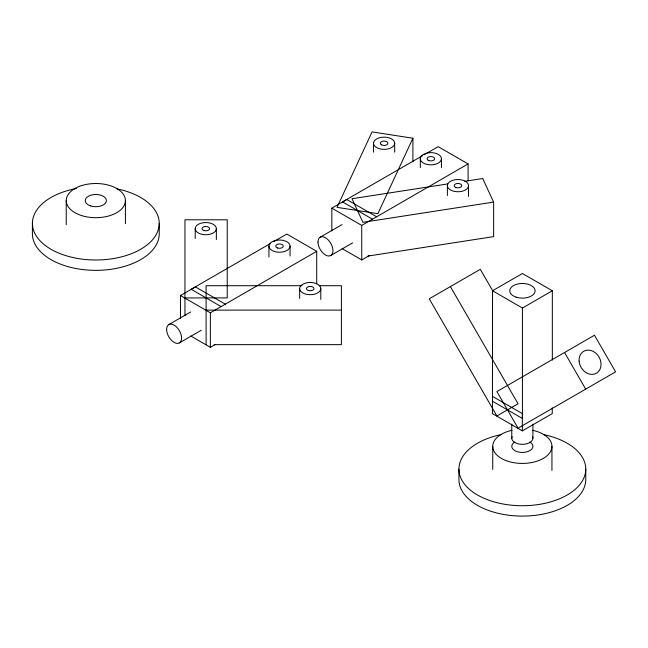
<?xml version="1.0" encoding="UTF-8"?>
<svg xmlns="http://www.w3.org/2000/svg" width="648" height="648" viewBox="0 0 648 648"><rect width="100%" height="100%" fill="white"/><g stroke="black" fill="none" stroke-linecap="round" stroke-linejoin="round"><path stroke-width="0.97" d="M412.906 138.227L377.889 213.678L337.041 207.36L372.065 131.909L412.906 138.227L412.906 161.903M270.297 243.583L191.152 289.283L221.049 306.545M273.78 241.574L286.821 234.041L316.718 251.303L316.718 283.865M422.536 155.69L342.517 201.893L372.414 219.154M424.27 154.686L438.186 146.659L468.091 163.92L468.091 180.687M180.476 318.233L180.476 295.545L195.429 286.91L225.326 304.171M331.841 230.842L331.841 208.154L346.793 199.519L376.691 216.78M168.812 324.591L190.674 311.971M320.177 237.209L342.039 224.589M215.355 344.453L210.373 347.328L210.373 312.806L316.718 251.303M369.214 255.62L361.738 259.937L361.738 225.415L468.091 163.92M179.383 342.905L201.245 330.286M330.747 255.514L352.609 242.895M552.242 407.859L552.242 413.61L522.345 430.871L492.448 413.61L492.529 290.766L522.426 273.505L552.331 290.766L552.331 360.061M492.529 290.766L522.426 308.027L552.331 290.766M447.768 183.919L351.994 198.734L362.937 222.313L493.63 202.095L493.63 236.625L367.926 256.065M464.729 181.294L482.687 178.516L493.63 202.095M302.025 285.703L206.096 285.703L206.096 344.647M319.189 285.703L341.399 285.703L341.399 344.647L214.18 344.647M184.955 297.91L227.237 297.91L227.237 219.794L184.955 219.794L184.955 315.673M206.096 310.117L341.399 310.117M331.841 208.154L361.738 225.415M342.095 248.597L361.738 259.937M492.448 396.349L522.345 413.61L522.345 430.871M492.529 401.242L522.426 418.503L522.426 308.027M180.476 295.545L210.373 312.806M190.731 335.988L210.373 347.328M564.554 352.504L585.695 389.124M492.917 291.187L480.298 269.325L429.251 298.801L496.903 415.976L518.044 403.769L450.392 286.594M585.768 469.12L585.768 479.471A63.423 36.62 0 0 1 522.345 516.091A63.423 36.62 0 0 1 458.922 479.471L458.922 469.12M551.942 446.334L551.942 470.432M532.915 424.108L532.915 438.242M511.774 424.108L511.774 438.242M492.747 446.334L492.747 469.427M468.528 185.644A10.571 6.099 0 0 1 452.677 190.925A10.571 6.099 0 0 1 452.677 180.355A10.571 6.099 0 0 1 468.528 185.644L468.528 196.49M447.387 185.644L447.387 195.502M441.442 158.736A10.571 6.099 0 0 1 425.582 164.025A10.571 6.099 0 0 1 425.582 153.454A10.571 6.099 0 0 1 441.442 158.736L441.442 167.613M420.301 158.736L420.301 167.613M394.689 143.265A10.571 6.099 0 0 1 378.829 148.546A10.571 6.099 0 0 1 378.829 137.975A10.571 6.099 0 0 1 394.689 143.265L394.689 152.142M373.548 143.265L373.548 152.142M320.792 288.587A10.571 6.099 0 0 1 304.933 293.868A10.571 6.099 0 0 1 304.933 283.298A10.571 6.099 0 0 1 320.792 288.587L320.792 299.433M299.651 288.587L299.651 298.445M290.077 246.127A10.571 6.099 0 0 1 274.217 251.416A10.571 6.099 0 0 1 274.217 240.845A10.571 6.099 0 0 1 290.077 246.127L290.077 255.992M268.936 246.127L268.936 256.981M216.359 228.647A10.571 6.099 0 0 1 200.507 233.936A10.571 6.099 0 0 1 200.507 223.366A10.571 6.099 0 0 1 216.359 228.647L216.359 239.501M195.218 228.647L195.218 238.513M159.246 223.382L159.246 233.734A63.423 36.62 0 0 1 95.823 270.354A63.423 36.62 0 0 1 32.4 233.734L32.4 223.382M125.42 200.597A29.597 17.091 0 0 1 81.024 215.395A29.597 17.091 0 0 1 81.024 185.798A29.597 17.091 0 0 1 125.42 200.597L125.42 223.698M66.226 200.597L66.226 224.702M532.551 436.663A10.571 6.099 0 0 1 522.345 444.342A10.571 6.099 0 0 1 512.131 436.663M532.761 430.337A29.597 17.091 0 0 1 546.021 456.589A29.597 17.091 0 0 1 498.668 456.589A29.597 17.091 0 0 1 511.92 430.337M529.821 442.017A10.571 6.099 0 0 1 529.821 450.652A10.571 6.099 0 0 1 514.868 450.652A10.571 6.099 0 0 1 514.868 442.017M543.696 434.638A63.423 36.62 0 0 1 573.286 490.925A63.423 36.62 0 0 1 471.396 490.925A63.423 36.62 0 0 1 500.993 434.638M117.175 188.9A63.423 36.62 0 0 1 146.351 245.511A63.423 36.62 0 0 1 44.064 244.539A63.423 36.62 0 0 1 76.44 188.519M594.459 335.243L496.903 391.562L518.044 428.182L615.6 371.855L594.459 335.243M381.445 144.804A3.775 2.179 0 0 0 387.763 143.824A3.775 2.179 0 0 0 383.138 141.159A3.775 2.179 0 0 0 381.445 144.804M456.07 187.531A3.775 2.179 0 0 0 461.732 185.644A3.775 2.179 0 0 0 456.07 183.757A3.775 2.179 0 0 0 456.07 187.531M317.99 242.044A10.571 6.099 60 0 0 329.2 255.992A10.571 6.099 60 0 0 329.2 241.04A10.571 6.099 60 0 0 317.99 242.044M428.198 160.283A3.775 2.179 0 0 0 434.516 159.303A3.775 2.179 0 0 0 429.891 156.638A3.775 2.179 0 0 0 428.198 160.283M203.901 230.534A3.775 2.179 0 0 0 209.563 228.647A3.775 2.179 0 0 0 203.901 226.76A3.775 2.179 0 0 0 203.901 230.534M277.619 248.014A3.775 2.179 0 0 0 283.281 246.127A3.775 2.179 0 0 0 277.619 244.239A3.775 2.179 0 0 0 277.619 248.014M166.625 329.435A10.571 6.099 60 0 0 177.836 343.383A10.571 6.099 60 0 0 177.836 328.431A10.571 6.099 60 0 0 166.625 329.435M308.335 290.474A3.775 2.179 0 0 0 313.997 288.587A3.775 2.179 0 0 0 308.335 286.7A3.775 2.179 0 0 0 308.335 290.474M516.083 297.149A12.685 7.322 0 0 0 535.11 290.806A12.685 7.322 0 0 0 516.083 284.464A12.685 7.322 0 0 0 516.083 297.149M579.126 361.236A12.685 10.36 60 0 0 596.403 373.232A12.685 10.36 60 0 0 594.662 352.269A12.685 10.36 60 0 0 579.126 361.236M90.534 205.878A10.571 6.099 0 0 0 106.394 200.597A10.571 6.099 0 0 0 90.534 195.307A10.571 6.099 0 0 0 90.534 205.878"/></g></svg>
